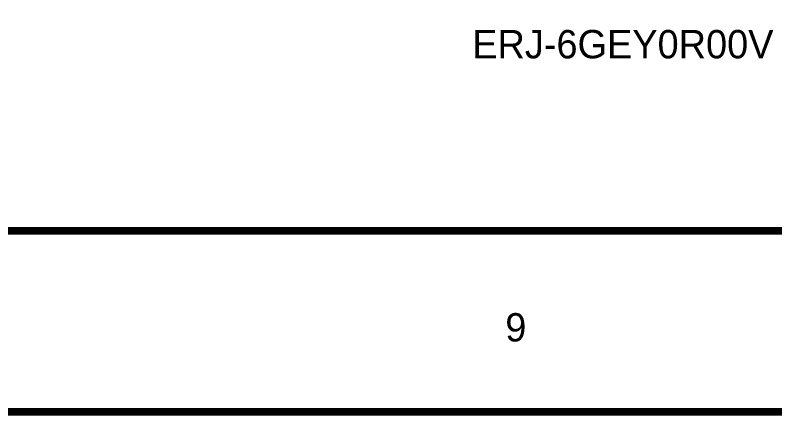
# Model space of a CAD drawing. Header units: inches. Extents: x 0 to 569, y 0 to 432.
# Drawn here: x 64.34 to 96.25, y -0.15 to 16.7 of the extents above; entities that cross this region are included whole.
import ezdxf

# ---------------------------------------------------------------- set-up
doc = ezdxf.new("R2010")
doc.units = ezdxf.units.IN
doc.layers.add('Sheet', color=255, linetype='Continuous')

msp = doc.modelspace()

# ---------------------------------------------------------------- linework, layer by layer
at = {"layer": 'Sheet'}
for points in [[(0, 431.8, 0.3, 0.3, 0), (558.8, 431.8, 0.3, 0.3, 0), (558.8, 0, 0.3, 0.3, 0), (0, 0, 0.3, 0.3, 0), (0, 431.8, 0.3, 0.3, 0)], [(0, 431.8, 0.0991, 0.0991, 0), (0, 0, 0.0991, 0.0991, 0), (558.8, 0, 0.0991, 0.0991, 0), (558.8, 431.8, 0.0991, 0.0991, 0), (0, 431.8, 0.0991, 0.0991, 0), (0, 431.8, 0.0991, 0.0991, 0)], [(7.64, 424.16, 0.3, 0.3, 0), (551.185, 424.16, 0.3, 0.3, 0), (551.185, 7.615, 0.3, 0.3, 0), (7.64, 7.615, 0.3, 0.3, 0), (7.64, 424.16, 0.3, 0.3, 0)], [(7.64, 424.16, 0.0991, 0.0991, 0), (7.64, 7.615, 0.0991, 0.0991, 0), (551.185, 7.615, 0.0991, 0.0991, 0), (551.185, 424.16, 0.0991, 0.0991, 0), (7.64, 424.16, 0.0991, 0.0991, 0), (7.64, 424.16, 0.0991, 0.0991, 0)]]:
    msp.add_lwpolyline(points, format="xyseb", close=True, dxfattribs=at)
for points in [[(551.16, 7.64, 0.3, 0.3, 0), (7.64, 7.64, 0.3, 0.3, 0)], [(558.775, 0.025, 0.3, 0.3, 0), (0, 0.025, 0.3, 0.3, 0)]]:
    msp.add_lwpolyline(points, format="xyseb", dxfattribs=at)

# ---------------------------------------------------------------- texts
for s, height, p in [('ERJ-6GEY0R00V', 1.19063, (83.542, 14.883)), ('9', 1.191, (84.931, 2.977))]:
    msp.add_text(s, height=height, dxfattribs=at).set_placement(p)

doc.saveas('drawing.dxf')
